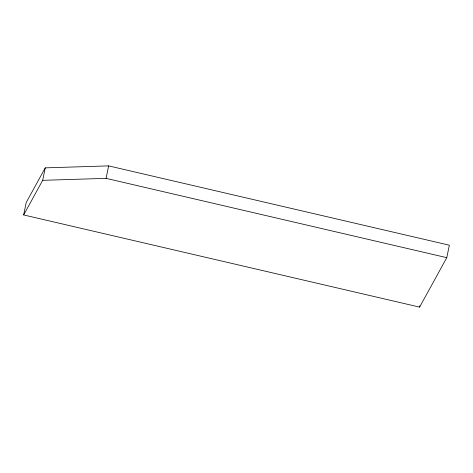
<?xml version="1.0" encoding="UTF-8"?>
<svg xmlns="http://www.w3.org/2000/svg" width="473" height="473" viewBox="0 0 473 473"><rect width="100%" height="100%" fill="white"/><g stroke="black" fill="none" stroke-linecap="round" stroke-linejoin="round"><path stroke-width="0.71" d="M23.65 214.943L26.222 202.474L45.254 167.862L108.654 165.887L449.35 245.197L446.778 257.667L419.592 307.113L23.65 214.943L42.676 180.325L45.254 167.862M42.676 180.325L106.082 178.356L108.654 165.887M419.592 307.113L419.876 305.729M106.082 178.356L446.778 257.667"/></g></svg>
